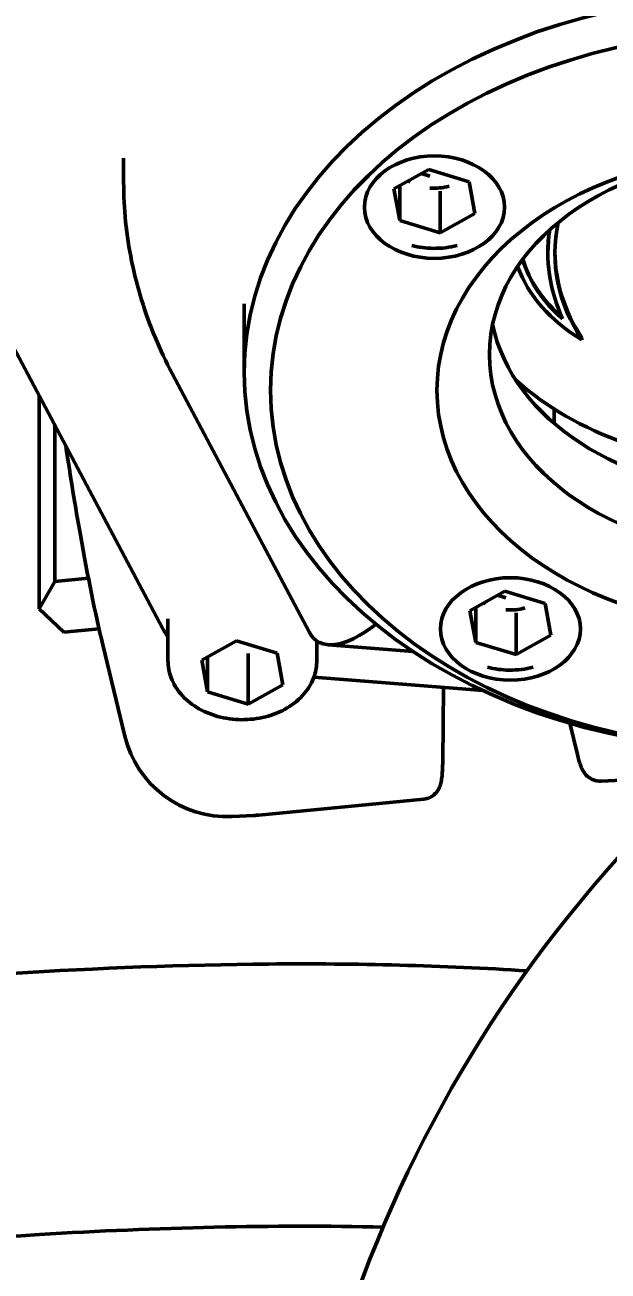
# Model space of a CAD drawing. Header units: inches. Extents: x 11 to 1621, y 11 to 1332.
# Drawn here: x 764.18 to 765.491, y 310.524 to 313.327 of the extents above; entities that cross this region are included whole.
import ezdxf

# ---------------------------------------------------------------- set-up
doc = ezdxf.new("R2010")
doc.units = ezdxf.units.IN
doc.header["$LTSCALE"] = 48
doc.header["$MEASUREMENT"] = 0
doc.layers.add('Dimension (ANSI)', color=7, linetype='Continuous', lineweight=25)
doc.layers.add('Visible (ANSI)', color=7, linetype='Continuous', lineweight=50)
doc.styles.add('Dimension Text', font='tahoma.ttf')
doc.dimstyles.new('ELC FT', dxfattribs={"dimscale": 48, "dimtxt": 0.12, "dimasz": 0.098425, "dimexe": 0.05, "dimexo": 0.1, "dimgap": 0.031496, "dimtad": 1, "dimdec": 5, "dimzin": 3, "dimdsep": 46, "dimlunit": 4, "dimtxsty": 'Dimension Text', "dimcen": 0.09, "dimdle": 0.5, "dimclrd": 5, "dimclre": 5, "dimclrt": 256, "dimadec": 1, "dimazin": 3, "dimtfac": 0.833333, "dimtofl": 0, "dimtmove": 0, "dimatfit": 3, "dimfxl": 0, "dimfrac": 2, "dimtolj": 1, "dimtzin": 0, "dimlwd": 25, "dimlwe": 25, "dimarcsym": 0})

# ---------------------------------------------------------------- blocks, each defined once
blk = doc.blocks.new('*D15')
at = {"layer": 'Defpoints', "color": 0, "linetype": 'Continuous', "transparency": 16777216}
for p in [(804.8774, 319.6302), (264.5024, 280.7711), (804.8774, 187.6927)]:
    blk.add_point(p, dxfattribs=at)
at = {"layer": 'Dimension (ANSI)', "color": 5, "linetype": 'Continuous', "lineweight": 25, "transparency": 16777216}
for p, q in [((804.8774, 314.8302), (804.8774, 185.2927)), ((264.5024, 275.9711), (264.5024, 185.2927)), ((269.2268, 187.6927), (800.153, 187.6927))]:
    blk.add_line(p, q, dxfattribs=at)
at = {"layer": 'Dimension (ANSI)', "color": 5, "linetype": 'Continuous', "transparency": 16777216}
for points in [[(269.2268, 188.4801), (269.2268, 186.9053), (264.5024, 187.6927)], [(800.153, 188.4801), (800.153, 186.9053), (804.8774, 187.6927)]]:
    blk.add_solid(points, dxfattribs=at)
at = {"layer": 'Dimension (ANSI)', "linetype": 'Continuous', "lineweight": 25, "transparency": 16777216, "insert": (534.7524, 192.8408), "char_height": 5.76, "attachment_point": 5, "style": 'Dimension Text'}
blk.add_mtext('\\A1;45\'-0 3/8"', dxfattribs=at)
blk = doc.blocks.new('*D25')
at = {"layer": 'Defpoints', "color": 0, "linetype": 'Continuous', "transparency": 16777216}
for p in [(804.8774, 319.6302), (744.2524, 285.9427), (804.8774, 225.928)]:
    blk.add_point(p, dxfattribs=at)
at = {"layer": 'Dimension (ANSI)', "color": 5, "linetype": 'Continuous', "lineweight": 25, "transparency": 16777216}
for p, q in [((804.8774, 314.8302), (804.8774, 223.528)), ((744.2524, 281.1427), (744.2524, 223.528)), ((748.9768, 225.928), (800.153, 225.928))]:
    blk.add_line(p, q, dxfattribs=at)
at = {"layer": 'Dimension (ANSI)', "color": 5, "linetype": 'Continuous', "transparency": 16777216}
for points in [[(748.9768, 226.7154), (748.9768, 225.1406), (744.2524, 225.928)], [(800.153, 226.7154), (800.153, 225.1406), (804.8774, 225.928)]]:
    blk.add_solid(points, dxfattribs=at)
at = {"layer": 'Dimension (ANSI)', "linetype": 'Continuous', "lineweight": 25, "transparency": 16777216, "insert": (774.5649, 231.076), "char_height": 5.76, "attachment_point": 5, "style": 'Dimension Text'}
blk.add_mtext('\\A1;5\'-0 5/8"', dxfattribs=at)

msp = doc.modelspace()

# ---------------------------------------------------------------- linework, layer by layer
at = {"layer": 'Visible (ANSI)'}
for p, q in [((764.40212, 312.973918), (764.40212, 313.027619)), ((765.009918, 312.958548), (765.088004, 313.002369)), ((765.090506, 312.987485), (765.071658, 312.993195)), ((765.088004, 313.002369), (765.178937, 312.974822)), ((765.022766, 312.88718), (765.009918, 312.958548)), ((765.022766, 312.965757), (765.022766, 312.88718)), ((765.113699, 312.859633), (765.113699, 312.953609)), ((765.178937, 312.974822), (765.191785, 312.903454)), ((765.191785, 312.903454), (765.113699, 312.859633)), ((765.113699, 312.859633), (765.022766, 312.88718)), ((765.355927, 312.81415), (765.355927, 312.816298)), ((764.673442, 312.545935), (764.673442, 312.700454)), ((764.489342, 311.970529), (764.134491, 312.640624)), ((765.432423, 312.623514), (765.432423, 312.619218)), ((764.819627, 311.960989), (764.51122, 312.543381)), ((764.212447, 312.014022), (764.212447, 312.493413)), ((765.370061, 312.431277), (765.370061, 312.463482)), ((764.247241, 312.075456), (764.247241, 312.427708)), ((764.247241, 312.075456), (764.322996, 312.08275)), ((764.212447, 312.014022), (764.247241, 312.075456)), ((765.180702, 312.009812), (765.258788, 312.053633)), ((765.258788, 312.053633), (765.349721, 312.026086)), ((765.26129, 312.03875), (765.242442, 312.04446)), ((765.349721, 312.026086), (765.362568, 311.954718)), ((764.267796, 311.961267), (764.212447, 312.014022)), ((765.193549, 311.938444), (765.180702, 312.009812)), ((765.193549, 312.017022), (765.193549, 311.938444)), ((765.284482, 311.910897), (765.284482, 312.004874)), ((764.346943, 311.968888), (764.267796, 311.961267)), ((764.501743, 311.991511), (764.501743, 311.89761)), ((764.578133, 311.898307), (764.656219, 311.942127)), ((764.656219, 311.942127), (764.747152, 311.91458)), ((764.836389, 311.941793), (764.836389, 311.89761)), ((765.362568, 311.954718), (765.284482, 311.910897)), ((764.355267, 311.933259), (764.404764, 311.727591)), ((764.681913, 311.913506), (764.681913, 311.799392)), ((764.747152, 311.91458), (764.759999, 311.843213)), ((765.052364, 311.918251), (764.861731, 311.933323)), ((765.284482, 311.910897), (765.193549, 311.938444)), ((764.59098, 311.826939), (764.578133, 311.898307)), ((764.59098, 311.826939), (764.59098, 311.905516)), ((765.210008, 311.829936), (764.829684, 311.860006)), ((764.759999, 311.843213), (764.681913, 311.799392)), ((765.119443, 311.671314), (765.121104, 311.836965)), ((764.681913, 311.799392), (764.59098, 311.826939)), ((765.422499, 311.685956), (765.40547, 311.756712)), ((765.523972, 311.62887), (765.474802, 311.626513)), ((764.706236, 311.550087), (765.077052, 311.585791)), ((764.645738, 311.546914), (764.694907, 311.549271))]:
    msp.add_line(p, q, dxfattribs=at)
for centre, start, end in [((764.634427, 311.782863), 193.531764, 272.744398), ((764.683596, 311.78522), 272.744398, 275.499744)]:
    msp.add_arc(centre, 0.23622, start, end, dxfattribs=at)
for centre, major_axis in [((765.834859, 312.545935), (-1.161417, 0)), ((765.834859, 312.50566), (-1.102362, 0)), ((765.834859, 312.50566), (0.728346, 0)), ((765.100851, 312.917576), (0.15748, 0)), ((765.834859, 312.586211), (0.610236, 0)), ((765.271635, 311.96884), (0.15748, 0))]:
    msp.add_ellipse(centre, major_axis=major_axis, ratio=0.7313537, dxfattribs=at)
for centre, major_axis, ratio, start_param, end_param in [((765.100851, 313.024977), (0.088583, 0), 0.7313537, 3.98579823, 4.0440471), ((765.100851, 313.024977), (0.088583, 0), 0.7313537, 4.5953327, 5.09124465), ((765.986775, 312.81415), (-0.630848, 0), 0.7313537, 6.16942858, 6.60869015), ((765.986775, 312.816298), (-0.630848, 0), 0.7313537, 6.17486488, 6.28318531), ((765.986775, 312.81415), (-0.6151, 0), 0.7313537, 6.12995315, 6.73136108), ((765.986775, 312.818446), (-0.6151, 0), 0.7313537, 0.00477494, 0.44817577), ((765.710056, 312.865622), (-0.436567, 0), 0.7313537, 0.25797402, 0.88156535), ((765.710056, 312.865622), (-0.420819, 0), 0.7313537, 0.21576336, 0.70316042), ((765.710056, 312.86777), (-0.420819, 0), 0.7313537, 0.22084655, 0.6971966), ((765.834859, 312.720462), (-0.610236, 0), 0.7313537, 0.15097859, 1.53969807), ((765.834859, 312.854714), (-0.708661, 0), 0.7313537, 0.67957862, 2.46201403), ((765.271635, 312.076241), (0.088583, 0), 0.7313537, 3.98579823, 4.0440471), ((765.271635, 312.076241), (0.088583, 0), 0.7313537, 4.5953327, 5.09124465), ((765.00576, 312.198387), (-0.168838, -0.256949), 0.3905115, 6.07181226, 7.1330733), ((767.752429, 309.47424), (-3, 0), 0.99144486, 5.43853128, 6.35703914)]:
    msp.add_ellipse(centre, major_axis=major_axis, ratio=ratio, start_param=start_param, end_param=end_param, dxfattribs=at)
for points, knots in [([(764.40212, 312.973918), (764.40212, 312.944066), (764.403631, 312.914215), (764.409645, 312.854806), (764.414148, 312.825248), (764.426066, 312.766703), (764.433481, 312.737716), (764.451097, 312.680559), (764.461298, 312.652389), (764.48433, 312.597074), (764.497161, 312.569929), (764.51122, 312.543381)], [1.439896633, 1.439896633, 1.439896633, 1.439896633, 1.513797065, 1.513797065, 1.587697498, 1.587697498, 1.66159793, 1.66159793, 1.735498363, 1.735498363, 1.809398796, 1.809398796, 1.809398796, 1.809398796]), ([(765.049682, 312.831167), (765.065559, 312.827177), (765.082079, 312.825086), (765.116658, 312.824727), (765.134721, 312.82682), (765.152021, 312.831167)], [2.679762136, 2.679762136, 2.679762136, 2.679762136, 2.996500931, 2.996500931, 3.341623783, 3.341623783, 3.341623783, 3.341623783]), ([(764.355267, 311.933259), (764.338225, 312.004074), (764.321415, 312.086875), (764.293673, 312.242944), (764.282679, 312.310123), (764.271924, 312.381097)], [4.450589593, 4.450589593, 4.450589593, 4.450589593, 4.72589398, 4.72589398, 4.909585782, 4.909585782, 4.909585782, 4.909585782]), ([(764.501743, 311.89761), (764.501743, 311.884246), (764.504278, 311.870907), (764.514007, 311.845391), (764.521377, 311.833308), (764.54049, 311.810855), (764.552592, 311.800763), (764.5805, 311.783582), (764.596533, 311.776771), (764.630616, 311.767354), (764.648712, 311.764861), (764.68503, 311.764484), (764.703252, 311.766616), (764.738082, 311.775454), (764.754699, 311.782146), (764.784397, 311.799753), (764.797566, 311.810584), (764.81821, 311.835196), (764.826023, 311.848729), (764.834477, 311.874364), (764.836389, 311.88598), (764.836389, 311.89761)], [1.43989663, 1.43989663, 1.43989663, 1.43989663, 1.71186255, 1.71186255, 1.99675089, 1.99675089, 2.31101162, 2.31101162, 2.6494886, 2.6494886, 2.99650093, 2.99650093, 3.34465234, 3.34465234, 3.69189348, 3.69189348, 4.03123211, 4.03123211, 4.34481451, 4.34481451, 4.58148929, 4.58148929, 4.58148929, 4.58148929]), ([(765.220466, 311.882431), (765.236343, 311.878442), (765.252863, 311.87635), (765.287442, 311.875991), (765.305505, 311.878084), (765.322804, 311.882431)], [2.679762136, 2.679762136, 2.679762136, 2.679762136, 2.996500931, 2.996500931, 3.341623783, 3.341623783, 3.341623783, 3.341623783]), ([(765.077052, 311.585791), (765.081777, 311.586246), (765.086376, 311.587572), (765.094517, 311.591314), (765.097917, 311.593752), (765.10384, 311.599026), (765.106018, 311.601813), (765.109941, 311.607623), (765.11125, 311.610411), (765.114185, 311.617495), (765.115069, 311.621094), (765.116779, 311.629145), (765.117378, 311.633495), (765.118354, 311.642887), (765.118705, 311.647892), (765.119215, 311.65875), (765.119371, 311.664595), (765.11944, 311.671014), (765.119442, 311.671164), (765.119443, 311.671314)], [2.395385246, 2.395385246, 2.395385246, 2.395385246, 2.426353081, 2.426353081, 2.460403696, 2.460403696, 2.502853942, 2.502853942, 2.561217647, 2.561217647, 2.670708316, 2.670708316, 2.810031786, 2.810031786, 2.949355257, 2.949355257, 3.088678727, 3.088678727, 3.092002598, 3.092002598, 3.092002598, 3.092002598]), ([(765.422499, 311.685956), (765.423528, 311.681679), (765.424567, 311.677679), (765.426712, 311.670153), (765.427814, 311.666633), (765.430251, 311.659809), (765.431552, 311.656527), (765.435127, 311.649362), (765.437085, 311.645465), (765.444769, 311.63719), (765.448625, 311.633549), (765.459329, 311.628493), (765.464596, 311.626878), (765.471881, 311.626452), (765.47334, 311.626443), (765.474802, 311.626513)], [1.832595715, 1.832595715, 1.832595715, 1.832595715, 1.944296787, 1.944296787, 2.055997859, 2.055997859, 2.167698931, 2.167698931, 2.279400003, 2.279400003, 2.342411839, 2.342411839, 2.381527107, 2.381527107, 2.391101075, 2.391101075, 2.391101075, 2.391101075]), ([(765.308757, 311.199601), (765.120675, 311.211909), (764.926268, 311.216598), (764.348383, 311.21181), (763.954456, 311.185429), (763.322524, 311.117073), (763.081931, 311.084749), (762.618912, 311.012116), (762.396198, 310.972012), (762.007905, 310.893756), (761.839085, 310.856452), (761.679751, 310.81812)], [53.90813384, 53.90813384, 53.90813384, 53.90813384, 55.1719226, 55.1719226, 57.59043233, 57.59043233, 59.09418779, 59.09418779, 60.56246349, 60.56246349, 61.77874386, 61.77874386, 61.77874386, 61.77874386]), ([(767.094929, 308.592378), (767.074798, 308.598655), (767.053481, 308.604814), (766.974048, 308.627915), (766.907642, 308.646144), (766.74695, 308.689419), (766.651387, 308.714746), (766.398933, 308.781898), (766.232404, 308.826365), (765.902039, 308.916909), (765.74385, 308.961031), (765.345399, 309.07539), (765.097527, 309.149034), (764.480092, 309.342562), (764.102257, 309.469049), (763.498848, 309.692859), (763.270845, 309.78257), (762.835599, 309.967052), (762.6279, 310.061524), (762.258708, 310.244737), (762.094719, 310.332637), (761.687995, 310.571723), (761.464077, 310.726949), (761.260749, 310.903156), (761.238874, 310.922714), (761.217705, 310.942263)], [48.06002279, 48.06002279, 48.06002279, 48.06002279, 48.5268986, 48.5268986, 49.57254317, 49.57254317, 50.68201131, 50.68201131, 52.19372541, 52.19372541, 53.41489573, 53.41489573, 55.12211786, 55.12211786, 57.528721, 57.528721, 59.00566073, 59.00566073, 60.42849556, 60.42849556, 61.66662184, 61.66662184, 63.71550293, 63.71550293, 63.97145857, 63.97145857, 63.97145857, 63.97145857]), ([(764.985307, 310.623218), (764.738259, 310.628879), (764.477951, 310.622569), (763.77367, 310.579825), (763.321272, 310.526387), (762.692571, 310.425737), (762.498128, 310.390524), (762.312277, 310.35323)], [54.59073491, 54.59073491, 54.59073491, 54.59073491, 56.32538313, 56.32538313, 59.19911278, 59.19911278, 60.53397872, 60.53397872, 60.53397872, 60.53397872])]:
    msp.add_open_spline(points, degree=3, knots=knots, dxfattribs=at)
msp.add_open_spline([(764.489342, 311.970529), (764.493009, 311.963603), (764.497175, 311.957025), (764.501743, 311.950831)], degree=3, dxfattribs=at)

# ---------------------------------------------------------------- dimensions: what is measured, and where the dimension line sits
at = {"layer": 'Dimension (ANSI)', "color": 5, "linetype": 'Continuous', "lineweight": 25, "true_color": 0x0000ff}
dim = msp.add_linear_dim(base=(804.877429, 187.692735), p1=(264.502429, 280.771104), p2=(804.877429, 319.630235), angle=180, dimstyle='ELC FT', override={"dimgap": 0.031496, "dimdec": 5, "dimlfac": 1, "dimtol": 0, "dimlim": 0, "dimtp": 0, "dimtm": 0, "dimtdec": 2, "dimatfit": 1}, dxfattribs=at)
dim.commit()
dim.dimension.update_dxf_attribs({"geometry": '*D15', "text_midpoint": (534.752429, 187.692735), "dimtype": 160})
dim = msp.add_linear_dim(base=(804.877429, 225.927966), p1=(744.252429, 285.942735), p2=(804.877429, 319.630235), dimstyle='ELC FT', override={"dimgap": 0.031496, "dimdec": 5, "dimlfac": 1, "dimtol": 0, "dimlim": 0, "dimtp": 0, "dimtm": 0, "dimtdec": 2, "dimatfit": 1}, dxfattribs=at)
dim.commit()
dim.dimension.update_dxf_attribs({"geometry": '*D25', "text_midpoint": (774.564929, 225.927966), "dimtype": 160})

doc.saveas('drawing.dxf')
